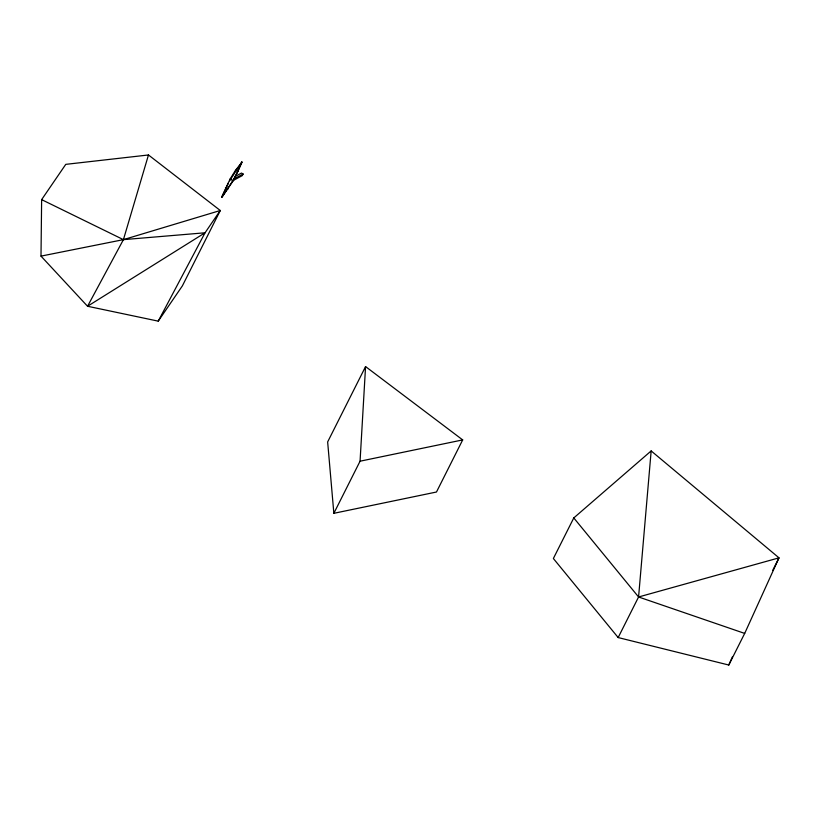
<?xml version="1.0" encoding="UTF-8"?>
<svg xmlns="http://www.w3.org/2000/svg" width="820" height="820" viewBox="0 0 820 820"><rect width="100%" height="100%" fill="white"/><g stroke="black" fill="none" stroke-linecap="round" stroke-linejoin="round"><path stroke-width="1.23" d="M41 256.117L41.635 199.629L65.764 164.359L148.471 154.97L220.283 210.504L182.378 285.872L158.239 321.143L87.555 306.26L41 256.117L123.42 239.645L220.283 210.504L205.041 232.788L158.239 321.143M333.853 513.31L360.062 461.199L365.566 366.571L462.685 439.909L436.476 492.02L333.853 513.31L327.651 441.939L365.566 366.571M618.167 637.56L638.575 596.98L651.162 450.918L779 557.846L744.693 633.409L728.785 665.03L618.167 637.56L553.367 558.512L573.785 517.933L651.162 450.918M148.471 154.97L123.42 239.645L87.555 306.26L205.041 232.788L123.42 239.645L41.635 199.629M221.666 197.015L230.164 178.924L235.494 170.293L242.084 162.155L233.587 180.246L221.943 197.179L228.411 183.034M728.785 665.03L732.403 656.871M772.717 570.33L779 557.846L638.575 596.98L573.785 517.933M229.62 180.8L241.808 161.991M221.943 197.179L232.921 180.605L237.749 171.667L241.746 162.022M234.879 176.597L241.49 173.051L243.12 174.035L242.187 175.675L232.265 180.994M238.302 171.38L235.494 170.293M230.83 178.565L230.164 178.924L232.921 180.605M234.305 178.77L243.12 174.035M226.002 187.493L225.449 187.79L228.267 188.866M360.062 461.199L462.685 439.909M638.575 596.98L744.693 633.409"/></g></svg>
